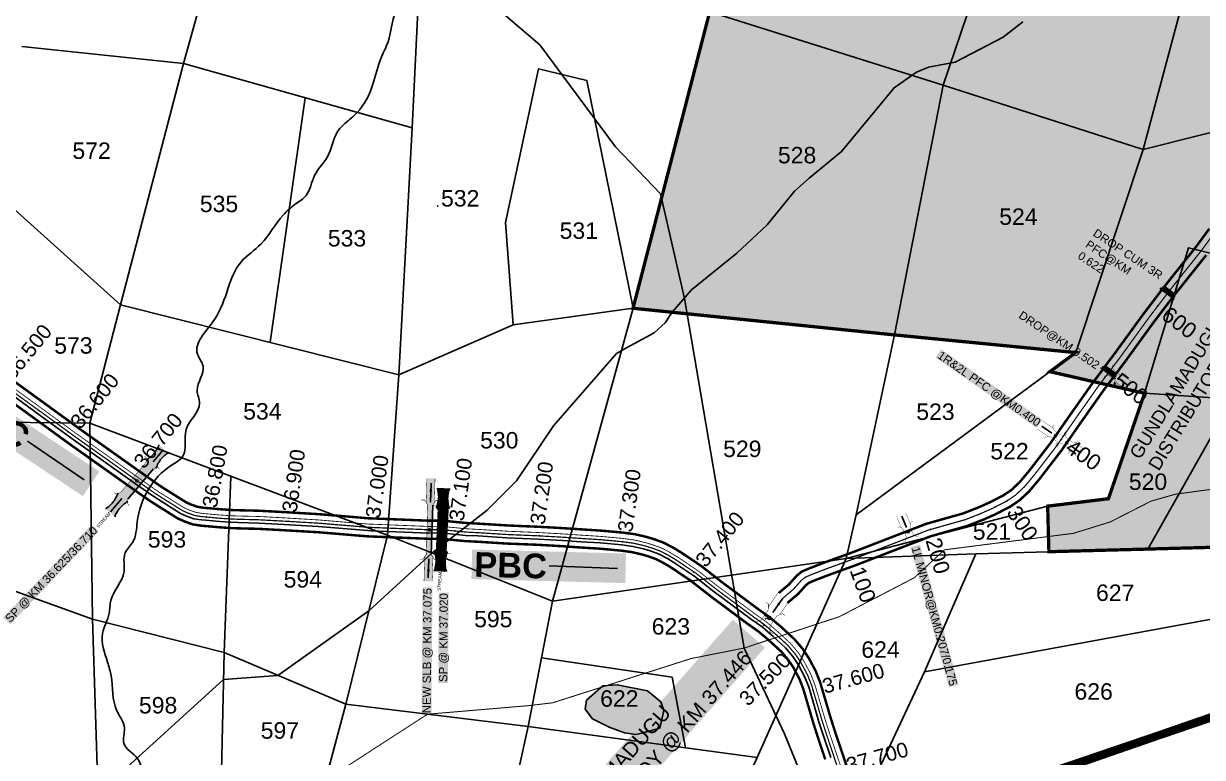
# Model space of a CAD drawing. Header units: inches. Extents: x 200003 to 248779, y 1594258 to 1607376.
# Drawn here: x 203288 to 204721, y 1600167 to 1601060 of the extents above; entities that cross this region are included whole.
import ezdxf
from ezdxf.enums import TextEntityAlignment as Align

# ---------------------------------------------------------------- set-up
doc = ezdxf.new("R2010")
doc.units = ezdxf.units.IN
doc.header["$LTSCALE"] = 15
doc.header["$MEASUREMENT"] = 0
for name, pattern in [('ACAD_ISO02W100', [15, 12, -3]), ('DASHED2', [0.375, 0.25, -0.125]), ('HIDDEN2', [0.1875, 0.125, -0.0625])]:
    doc.linetypes.add(name, pattern=pattern)
for name, color, linetype in [('CANAL1', 7, 'Continuous'), ('CSMark', 72, 'Continuous'), ('PAPER SIZE', 5, 'Continuous'), ('PLOTS', 7, 'Continuous'), ('PLOTS NO', 7, 'Continuous'), ('ROADS', 1, 'Continuous'), ('STREAMS', 4, 'Continuous'), ('STRUCTURE', 5, 'Continuous'), ('TANKS', 4, 'Continuous'), ('text2', 7, 'Continuous'), ('VILLAGE BOUNDRY', 5, 'Continuous'), ('WUA-14', 3, 'Continuous')]:
    doc.layers.add(name, color=color, linetype=linetype)
doc.styles.get("Standard").update_dxf_attribs({"font": 'arial.ttf'})
doc.dimstyles.get("Standard").update_dxf_attribs({"dimtxt": 0.18, "dimasz": 0.18, "dimexe": 0.18, "dimexo": 0.0625, "dimgap": 0.09, "dimtad": 0, "dimtih": 1, "dimtoh": 1, "dimdec": 4, "dimzin": 0, "dimdsep": 46, "dimtxsty": 'Standard', "dimcen": 0.09, "dimadec": 0, "dimazin": 0, "dimtfac": 1, "dimtdec": 4, "dimtofl": 0, "dimtmove": 0, "dimatfit": 3, "dimfxl": 1, "dimtolj": 1, "dimtzin": 0, "dimarcsym": 0})

# ---------------------------------------------------------------- blocks, each defined once
blk = doc.blocks.new('DROP')
h = blk.add_hatch()
h.set_pattern_fill('ANSI31', color=1, scale=10, angle=45)
h.set_pattern_definition([(90, (-324.4107, -25.7687), (-1.25, 0), [])])
h.paths.add_polyline_path([(-9.9, -4.3), (-13.8, 4.1), (13.8, 4.1), (10.2, -4.3)])
at = {"layer": 'STRUCTURE', "color": 5, "const_width": 0.49}
blk.add_lwpolyline([(-9.9, -4.3), (-13.8, 4.1), (13.8, 4.1), (10.2, -4.3), (-9.9, -4.3)], dxfattribs=at)
at = {"layer": 'STRUCTURE', "color": 5}
blk.add_circle((0, 0), 1.33, dxfattribs=at)
blk = doc.blocks.new('SP')
at = {"layer": 'STRUCTURE'}
h = blk.add_hatch(dxfattribs=at)
h.set_pattern_fill('DASH', color=256, scale=8, style=0)
edge = h.paths.add_edge_path()
edge.add_spline(control_points=[(769825.7, 1706742.1), (769825.3, 1706741.8), (769823.8, 1706740.8), (769820.9, 1706740.3), (769817, 1706739.7), (769811.4, 1706738.9), (769804, 1706739.7), (769798.4, 1706741), (769795.6, 1706741.6)], knot_values=[0, 0, 0, 0, 1.613557, 5.24513, 8.624976, 13.470124, 22.190216, 30.746377, 30.746377, 30.746377, 30.746377], degree=3, periodic=0)
edge.add_line((769795.6, 1706741.6), (769792.6, 1706739.6))
edge.add_line((769792.6, 1706739.6), (769732.6, 1706739.6))
edge.add_line((769732.6, 1706739.6), (769729.6, 1706741.6))
edge.add_spline(control_points=[(769729.6, 1706741.6), (769726.9, 1706740.9), (769721.3, 1706739.5), (769713.9, 1706738.5), (769708.3, 1706739.1), (769704.4, 1706739.6), (769701.5, 1706740), (769700, 1706741), (769699.5, 1706741.3)], knot_values=[0, 0, 0, 0, 8.556161, 17.276253, 22.121402, 25.501247, 29.13282, 30.746377, 30.746377, 30.746377, 30.746377], degree=3, periodic=0)
edge.add_line((769699.5, 1706741.3), (769699.5, 1706722.1))
edge.add_spline(control_points=[(769699.5, 1706722.1), (769700, 1706722.4), (769701.4, 1706723.4), (769704.3, 1706724), (769708.2, 1706724.5), (769713.8, 1706725.3), (769721.2, 1706724.5), (769726.8, 1706723.3), (769729.6, 1706722.6)], knot_values=[0, 0, 0, 0, 1.613557, 5.24513, 8.624976, 13.470124, 22.190216, 30.746377, 30.746377, 30.746377, 30.746377], degree=3, periodic=0)
edge.add_line((769729.6, 1706722.6), (769732.6, 1706724.6))
edge.add_line((769732.6, 1706724.6), (769792.6, 1706724.6))
edge.add_line((769792.6, 1706724.6), (769795.6, 1706722.6))
edge.add_spline(control_points=[(769795.6, 1706722.6), (769798.4, 1706723.3), (769803.9, 1706724.8), (769811.3, 1706725.8), (769817, 1706725.1), (769820.9, 1706724.7), (769823.8, 1706724.2), (769825.2, 1706723.3), (769825.7, 1706723)], knot_values=[0, 0, 0, 0, 8.556161, 17.276253, 22.121402, 25.501247, 29.13282, 30.746377, 30.746377, 30.746377, 30.746377], degree=3, periodic=0)
edge.add_line((769825.7, 1706723), (769825.7, 1706742.1))
h.paths.add_polyline_path([(769764.2, 1706732.1, -1), (769761.1, 1706732.1, -1)], flags=0)
h.paths.add_polyline_path([(769761.1, 1706732.1, 1), (769764.2, 1706732.1, 1)], flags=16)
at = {"layer": 'STRUCTURE', "const_width": 0.628}
for points in [[(769726.6, 1706747.6), (769726.6, 1706743.6), (769732.6, 1706739.6), (769792.6, 1706739.6), (769798.6, 1706743.6), (769798.6, 1706747.6)], [(769726.6, 1706716.6), (769726.6, 1706720.6), (769732.6, 1706724.6), (769792.6, 1706724.6), (769798.6, 1706720.6), (769798.6, 1706716.6)]]:
    blk.add_lwpolyline(points, dxfattribs=at)
at = {"layer": 'STRUCTURE', "color": 3}
blk.add_lwpolyline([(769732.6, 1706724.6), (769792.6, 1706724.6)], dxfattribs=at)
blk.add_lwpolyline([(769732.6, 1706724.6), (769792.6, 1706724.6)], dxfattribs=at)
at = {"layer": 'STRUCTURE', "color": 0}
blk.add_circle((769762.6, 1706732.1), 1.55, dxfattribs=at)
at = {"layer": 'STRUCTURE'}
for points in [[(769699.5, 1706741.3), (769700.9, 1706740.5), (769704.4, 1706739.6), (769707.8, 1706739.2), (769712.6, 1706738.8), (769721.3, 1706739.7), (769729.6, 1706741.6)], [(769825.7, 1706742.1), (769824.3, 1706741.3), (769820.8, 1706740.3), (769817.5, 1706739.8), (769812.7, 1706739.2), (769804, 1706739.9), (769795.6, 1706741.6)], [(769699.5, 1706722.1), (769700.9, 1706723), (769704.4, 1706724), (769707.7, 1706724.5), (769712.5, 1706725), (769721.2, 1706724.4), (769729.6, 1706722.6)], [(769825.7, 1706723), (769824.3, 1706723.8), (769820.8, 1706724.7), (769817.4, 1706725.1), (769812.6, 1706725.5), (769803.9, 1706724.6), (769795.6, 1706722.6)]]:
    blk.add_spline(points, degree=3, dxfattribs=at)
at = {"layer": 'STRUCTURE', "color": 0}
blk.add_text('STREAM', height=5, dxfattribs=at).set_placement((769684.3, 1706732.1), align=Align.MIDDLE_CENTER)
for points in [[(769727.4, 1706732.1), (769700.8, 1706732.1)], [(769824.4, 1706732.1), (769800.5, 1706732.1)]]:
    blk.add_leader(points, dimstyle='Standard', override={"dimasz": 10, "dimgap": 0.09, "dimtad": 0}, dxfattribs=at)
blk = doc.blocks.new('OT')
at = {"layer": 'STRUCTURE', "color": 190}
for points, const_width in [([(769775.2, 1706601.8), (769775.2, 1706597.8), (769769.2, 1706593.8), (769761.8, 1706593.8), (769754.4, 1706593.8), (769748.4, 1706597.8), (769748.4, 1706601.8)], 0.5), ([(769751.4, 1706595.8), (769729.4, 1706595.8)], 0.5), ([(769761.8, 1706593.8), (769761.8, 1706581)], 2.5), ([(769751.4, 1706579), (769729.4, 1706579)], 0.5), ([(769748.4, 1706573), (769748.4, 1706577), (769754.4, 1706581), (769761.8, 1706581), (769761.8, 1706581), (769761.8, 1706581), (769769.2, 1706581), (769775.2, 1706577), (769775.2, 1706573)], 0.5)]:
    blk.add_lwpolyline(points, dxfattribs=dict(at, const_width=const_width))
at = {"layer": 'STRUCTURE', "color": 0}
blk.add_circle((769761.8, 1706587.4), 1.87, dxfattribs=at)
blk.add_leader([(769732.6, 1706587.4), (769753.8, 1706587.4)], dimstyle='Standard', override={"dimasz": 10, "dimgap": 0.09, "dimtad": 0}, dxfattribs=at)
blk = doc.blocks.new('SLB')
at = {"layer": 'STRUCTURE'}
h = blk.add_hatch(dxfattribs=at)
h.set_pattern_fill('DOTS', color=6, scale=20, angle=320.3722, style=0)
h.set_pattern_definition([(320.372247934, (-159.4327, -72.9564), (1.2786241598, 0.5641323054), [0, -1.25])])
h.paths.add_polyline_path([(769699.5, 1706871.1), (769699.5, 1706861.1), (769729.1, 1706861.1), (769732.1, 1706863.1), (769792.1, 1706863.1), (769795.1, 1706861.1), (769824.7, 1706861.1), (769824.7, 1706871.1), (769795.1, 1706871.1), (769792.1, 1706869.1), (769732.1, 1706869.1), (769729.1, 1706871.1)])
at = {"layer": 'STRUCTURE', "color": 6, "linetype": 'ACAD_ISO02W100', "ltscale": 0.5, "const_width": 0.5}
for points in [[(769699.5, 1706871.1), (769729.1, 1706871.1)], [(769795.1, 1706871.1), (769824.7, 1706871.1)], [(769699.5, 1706861.1), (769729.1, 1706861.1)], [(769795.1, 1706861.1), (769824.7, 1706861.1)]]:
    blk.add_lwpolyline(points, dxfattribs=at)
at = {"layer": 'STRUCTURE', "color": 6, "const_width": 0.628}
for points in [[(769726.1, 1706877.1), (769726.1, 1706873.1), (769732.1, 1706869.1), (769792.1, 1706869.1), (769798.1, 1706873.1), (769798.1, 1706877.1)], [(769726.1, 1706855.1), (769726.1, 1706859.1), (769732.1, 1706863.1), (769792.1, 1706863.1), (769798.1, 1706859.1), (769798.1, 1706855.1)]]:
    blk.add_lwpolyline(points, dxfattribs=at)
at = {"layer": 'STRUCTURE', "color": 6}
blk.add_lwpolyline([(769732.1, 1706863.1), (769792.1, 1706863.1)], dxfattribs=at)
blk.add_lwpolyline([(769732.1, 1706863.1), (769792.1, 1706863.1)], dxfattribs=at)
at = {"layer": 'STRUCTURE', "color": 0}
blk.add_circle((769762.1, 1706866.1), 1.24, dxfattribs=at)
for points in [[(769703.8, 1706866), (769726.7, 1706866)], [(769818.6, 1706865.8), (769795.7, 1706865.8)]]:
    blk.add_leader(points, dimstyle='Standard', override={"dimasz": 10, "dimgap": 0.09, "dimtad": 0}, dxfattribs=at)
blk = doc.blocks.new('PBC')
at = {"layer": 'STRUCTURE', "color": 5, "insert": (13.6, 8.7), "char_height": 30, "width": 181.057, "attachment_point": 1, "rotation": 325.6347, "bg_fill": 1, "box_fill_scale": 1.1, "bg_fill_color": 7, "bg_fill_true_color": 16777215, "bg_fill_transparency": 0}
blk.add_mtext('{\\fArial|b1|i0|c0|p34;\\C256;PBC}', dxfattribs=at)
at = {"layer": 'PAPER SIZE'}
blk.add_leader([(148.6, -102.5), (80.6, -54.7)], dimstyle='Standard', override={"dimasz": 40, "dimgap": 0.09, "dimtad": 0, "dimtfill": 2, "dimtfillclr": 5}, dxfattribs=at)

msp = doc.modelspace()

# ---------------------------------------------------------------- hatches: boundary and pattern name
at = {"layer": 'PLOTS NO', "true_color": 0x58ba48}
h = msp.add_hatch(dxfattribs=at)
h.set_pattern_fill('ANSI31', color=85)
h.set_pattern_definition([(45, (0, 0), (-0.088388347648, 0.088388347648), [])])
h.paths.add_polyline_path([(205100.3, 1600433.1), (204948.4, 1600433.3), (204782.5, 1600424.3), (204654.4, 1600420.8), (204534.1, 1600417.6), (204532.6, 1600473), (204606.5, 1600482), (204650.4, 1600610.2), (204535.4, 1600636.5), (204566.7, 1600659.7), (204346.3, 1600681.2), (204028.6, 1600713.6), (204121.8, 1601074.1), (203790.8, 1601130.3), (203795.7, 1601147.6), (203799.4, 1601158.4), (203802.4, 1601164.2), (203808.5, 1601174), (203813, 1601183.7), (203819.1, 1601187.2), (203824.5, 1601193.3), (203829.3, 1601196.8), (203832.4, 1601201.3), (203834.5, 1601204.7), (203840.4, 1601219.2), (203842.7, 1601229.3), (203844.3, 1601236.3), (203846.1, 1601243.6), (203847.7, 1601246.6), (203851, 1601249.6), (203853.1, 1601253.4), (203896, 1601284.4), (203908.2, 1601291.2), (203951.5, 1601334.5), (203949.3, 1601467.2), (203971, 1601574.3), (203975.3, 1601668.5), (204103.3, 1601632.2), (204160.9, 1601720.9), (204131.3, 1601728.1), (204141.2, 1601734.1), (204151.6, 1601740.8), (204160.3, 1601745.3), (204172.6, 1601752.7), (204180, 1601759.4), (204185.6, 1601765.2), (204190.6, 1601773.7), (204191.2, 1601781.5), (204192.7, 1601785.7), (204195.1, 1601788.9), (204198, 1601789.2), (204201.9, 1601789.2), (204205.8, 1601789.2), (204210.9, 1601788.9), (204216.3, 1601788.3), (204222.7, 1601789.1), (204226.6, 1601791.5), (204229.5, 1601793.2), (204231.8, 1601794.4), (204238.2, 1601796.3), (204240.5, 1601797.7), (204242.9, 1601798.8), (204244.8, 1601799.7), (204246.6, 1601800.6), (204260.9, 1601803.3), (204269.8, 1601811.9), (204278.6, 1601819.9), (204288.7, 1601829.6), (204292.1, 1601835.9), (204301.6, 1601844.9), (204304.7, 1601848.5), (204313.2, 1601854.9), (204317.4, 1601860.8), (204320, 1601865.5), (204328.3, 1601881), (204334, 1601886.7), (204341.5, 1601887.7), (204348.6, 1601888.3), (204358.1, 1601887.5), (204365, 1601887.6), (204370.3, 1601887.2), (204378.1, 1601886.8), (204385.1, 1601886.6), (204390.6, 1601886.4), (204404.4, 1601886.4), (204413.6, 1601886.5), (204423.9, 1601887.2), (204475.1, 1601889.5), (204496.8, 1601898.9), (204505.8, 1601906.3), (204519.4, 1601915.9), (204534.2, 1601915.9), (204547.8, 1601908.9), (204559.6, 1601905.3), (204571, 1601898.5), (204583, 1601889.8), (204587.2, 1601902.7), (204592.1, 1601918), (204602.4, 1601949.8), (204605.6, 1601959.6), (204610.6, 1601975.2), (204642.4, 1602073.5), (204682, 1602196.2), (204702.2, 1602258.3), (204707.3, 1602284.2), (204840.9, 1602245.5), (204907.7, 1602226.8), (204925.2, 1602104.4), (205101.7, 1602032.3), (205081.8, 1602000.8), (205158.8, 1601940.1), (205164.7, 1601877.4), (205178.9, 1601836.5), (205168.2, 1601806.6), (205147.7, 1601749.6), (205130.9, 1601725), (205139.6, 1601687.1), (205165.6, 1601661.5), (205200.7, 1601626.9), (205180.5, 1601515.3), (205270.1, 1601469.7), (205260.1, 1601413.3), (205250.7, 1601351.5), (205238.1, 1601328.4), (205229.2, 1601295.8), (205221.8, 1601261.7), (205215, 1601219.1), (205208.7, 1601169.2), (205203.4, 1601137.2), (205196, 1601106.2), (205192.3, 1601033.8), (205177.6, 1600929.6), (205151.7, 1600722.5)])
at = {"layer": 'TANKS'}
h = msp.add_hatch(dxfattribs=at)
h.set_pattern_fill('DASH', color=256, scale=1.9816, angle=-3.6104)
h.set_pattern_definition([(356.38964, (193844.571, 1595630.348), (6.67528, 5.8829062), [6.2915795, -6.2915795])])
h.paths.add_polyline_path([(203145.9, 1600044.9), (203158.2, 1600089.9), (203153.6, 1600122.3), (203158.3, 1600143.1), (203173.5, 1600149.1), (203181, 1600156.9), (203173.6, 1600180.6), (203146.9, 1600203.7), (203114, 1600220.8), (203095.4, 1600222.8), (203058.9, 1600218.6), (203029.4, 1600204.9), (203013.9, 1600173.8), (203017.7, 1600148.8), (203025.3, 1600127.6), (203029.9, 1600114.8), (203050.2, 1600105.5), (203067.1, 1600095.2), (203080.3, 1600087.1), (203104.5, 1600060), (203112, 1600051.6), (203119.9, 1600048.8), (203125.2, 1600046.7)])
h.paths.add_polyline_path([(203999.5, 1600204.3), (204018.2, 1600197.3), (204032.1, 1600195.4), (204039.2, 1600196.8), (204061.2, 1600203.1), (204066, 1600224.7), (204062.2, 1600234.9), (204046.2, 1600248.3), (204009.5, 1600255.9), (203992, 1600254.4), (203972.2, 1600236.9), (203970.5, 1600226.2), (203979.5, 1600214.4)])

# ---------------------------------------------------------------- linework, layer by layer
at = {"color": 3}
for p in [(203791, 1600838, 23), (203425.6, 1600503.9), (203710.4, 1600447.1), (203781.3, 1600444.2), (203796.3, 1600444.2), (204185.8, 1600330.7), (204188, 1600328, 19)]:
    msp.add_point(p, dxfattribs=at)
at = {"layer": 'CANAL1', "color": 200, "const_width": 3}
for points in [[(204205.8, 1600367.4), (204218.2, 1600377.9), (204227.6, 1600388.4), (204233.6, 1600393.4), (204242.3, 1600397.1), (204260.6, 1600404.2), (204294.3, 1600416.4), (204353.9, 1600439.5), (204384.8, 1600451.4), (204410.2, 1600458.6), (204429.5, 1600464), (204448.8, 1600471.6), (204462.3, 1600477.6), (204478.6, 1600486), (204488.6, 1600492.7), (204498.7, 1600502.3), (204510.5, 1600516.4), (204536.3, 1600550), (204559, 1600582.6), (204587.9, 1600623.6), (204614.4, 1600659), (204647.8, 1600705), (204673, 1600738.1), (204712.7, 1600788), (204729.2, 1600810.4)], [(204216.2, 1600355.2), (204229.4, 1600366.4), (204238.7, 1600376.8), (204242.1, 1600379.6), (204248.3, 1600382.3), (204266.2, 1600389.2), (204299.9, 1600401.4), (204359.7, 1600424.5), (204389.9, 1600436.2), (204414.5, 1600443.2), (204434.6, 1600448.8), (204455, 1600456.8), (204469.3, 1600463.2), (204486.7, 1600472.2), (204498.6, 1600480.2), (204510.4, 1600491.3), (204523, 1600506.4), (204549.3, 1600540.6), (204572.1, 1600573.5), (204600.8, 1600614.2), (204627.3, 1600649.5), (204660.6, 1600695.4), (204685.6, 1600728.3), (204725.4, 1600778.3)], [(203267.1, 1600631.4), (203316.8, 1600595.4), (203356.9, 1600566.2), (203435.5, 1600510.4), (203454.4, 1600497.1), (203485.6, 1600477.5), (203491.4, 1600474.9), (203498.7, 1600472.3), (203505.7, 1600471.1), (203510.7, 1600470.7), (203527.4, 1600469.2), (203539.9, 1600468.3), (203549.5, 1600468), (203574.2, 1600467.4), (203605.5, 1600465.7), (203647, 1600463.2), (203707, 1600458.2), (203710.8, 1600458.1), (203780.5, 1600455.3), (203796.1, 1600455.4), (203825.9, 1600452.5), (203841, 1600451.7), (203876.1, 1600449.5), (203913.9, 1600447.9), (203944.1, 1600446.2), (203966.6, 1600444.7), (203989.9, 1600443.2), (204016.5, 1600440.8), (204031.2, 1600438.8), (204045.2, 1600435.5), (204054.3, 1600432.8), (204065.5, 1600428.7), (204077.8, 1600422.3), (204087.6, 1600416.3), (204111.3, 1600400.4), (204113.3, 1600398.8), (204136.5, 1600380.7), (204181.5, 1600347.2), (204194.7, 1600337.9), (204208.9, 1600325.9), (204224.8, 1600311.2), (204234.9, 1600299.3), (204242.2, 1600288.3), (204250.8, 1600272.2), (204256.3, 1600258), (204268.9, 1600215.3), (204274.7, 1600197.1), (204283.2, 1600172), (204288, 1600157.7)], [(203254.3, 1600613.5), (203303.8, 1600577.6), (203344, 1600548.3), (203422.8, 1600492.4), (203442.2, 1600478.8), (203475.2, 1600458), (203483.2, 1600454.5), (203493.1, 1600450.9), (203503, 1600449.3), (203508.8, 1600448.8), (203525.7, 1600447.3), (203538.8, 1600446.4), (203548.8, 1600446), (203573.3, 1600445.4), (203604.2, 1600443.7), (203645.5, 1600441.3), (203705.7, 1600436.3), (203710, 1600436.1), (203780.1, 1600433.3), (203795.1, 1600433.4), (203824.3, 1600430.5), (203839.7, 1600429.7), (203874.9, 1600427.5), (203912.8, 1600426), (203942.7, 1600424.3), (203965.1, 1600422.7), (203988.2, 1600421.3), (204014, 1600418.9), (204027.2, 1600417.1), (204039.6, 1600414.2), (204047.4, 1600411.9), (204056.7, 1600408.5), (204067, 1600403.2), (204075.8, 1600397.8), (204098.4, 1600382.6), (204099.8, 1600381.5), (204123.2, 1600363.2), (204168.6, 1600329.4), (204181.2, 1600320.5), (204194.3, 1600309.4), (204208.9, 1600296), (204217.3, 1600286), (204223.4, 1600277), (204230.8, 1600263), (204235.5, 1600250.9), (204247.9, 1600208.8), (204253.8, 1600190.3), (204262.3, 1600165)]]:
    msp.add_lwpolyline(points, dxfattribs=at)
at = {"layer": 'CANAL1', "color": 1, "linetype": 'HIDDEN2', "ltscale": 4, "const_width": 1.5}
msp.add_lwpolyline([(204211, 1600361.3), (204223.8, 1600372.2), (204233.1, 1600382.6), (204237.9, 1600386.5), (204245.3, 1600389.7), (204263.4, 1600396.7), (204297.1, 1600408.9), (204356.8, 1600432), (204387.4, 1600443.8), (204412.3, 1600450.9), (204432, 1600456.4), (204451.9, 1600464.2), (204465.8, 1600470.4), (204482.7, 1600479.1), (204493.6, 1600486.4), (204504.6, 1600496.8), (204516.7, 1600511.4), (204542.8, 1600545.3), (204565.6, 1600578.1), (204594.3, 1600618.9), (204620.9, 1600654.2), (204654.2, 1600700.2), (204679.3, 1600733.2), (204719.1, 1600783.2), (204735.5, 1600805.5)], dxfattribs=at)
at = {"layer": 'CANAL1', "color": 5, "ltscale": 4}
msp.add_lwpolyline([(203258.4, 1600619.2), (203307.9, 1600583.3), (203348.1, 1600554), (203426.8, 1600498.1), (203446.1, 1600484.6), (203478.5, 1600464.2), (203485.8, 1600461), (203494.9, 1600457.7), (203503.9, 1600456.2), (203509.4, 1600455.8), (203526.2, 1600454.3), (203539.1, 1600453.4), (203549, 1600453), (203573.6, 1600452.4), (203604.6, 1600450.7), (203646, 1600448.3), (203706.1, 1600443.3), (203710.2, 1600443.1), (203780.2, 1600440.3), (203795.4, 1600440.4), (203824.8, 1600437.5), (203840.1, 1600436.7), (203875.3, 1600434.5), (203913.1, 1600432.9), (203943.1, 1600431.2), (203965.6, 1600429.7), (203988.7, 1600428.3), (204014.8, 1600425.9), (204028.5, 1600424), (204041.4, 1600421), (204049.6, 1600418.5), (204059.5, 1600415), (204070.4, 1600409.3), (204079.5, 1600403.7), (204102.5, 1600388.2), (204104.1, 1600387), (204127.4, 1600368.7), (204172.7, 1600335.1), (204185.5, 1600326.1), (204199, 1600314.6), (204214, 1600300.8), (204222.9, 1600290.3), (204229.4, 1600280.6), (204237.1, 1600265.9), (204242.1, 1600253.2), (204254.6, 1600210.9), (204260.5, 1600192.4), (204269, 1600167.2)], dxfattribs=at)
at = {"layer": 'CANAL1', "color": 1, "linetype": 'HIDDEN2', "ltscale": 4}
msp.add_lwpolyline([(203260.7, 1600622.4, 1.5, 1.5, 0), (203310.3, 1600586.5, 1.5, 1.5, 0), (203350.5, 1600557.3, 1.5, 1.5, 0), (203429.1, 1600501.4, 1.5, 1.5, 0), (203448.3, 1600488, 1.5, 1.5, 0), (203480.4, 1600467.8, 1.5, 1.5, 0), (203487.3, 1600464.7, 1.5, 1.5, 0), (203495.9, 1600461.6, 1.5, 1.5, 0), (203504.4, 1600460.2, 1.5, 1.5, 0), (203509.7, 1600459.8, 1.5, 1.5, 0), (203526.5, 1600458.2, 1.5, 1.5, 0), (203539.3, 1600457.4, 1.5, 1.5, 0), (203549.2, 1600457, 1.5, 1.5, 0), (203573.8, 1600456.4, 1.5, 1.5, 0), (203604.8, 1600454.7, 1.5, 1.5, 0), (203646.2, 1600452.3, 1.5, 1.5, 0), (203706.3, 1600447.3, 1.5, 1.5, 0), (203710.4, 1600447.1, 1.5, 1.5, 0), (203780.3, 1600444.3, 1.5, 1.5, 0), (203795.6, 1600444.4, 1.5, 1.5, 0), (203825.1, 1600441.5, 1.5, 1.5, 0), (203840.4, 1600440.7, 1.5, 1.5, 0), (203875.5, 1600438.5, 1.5, 1.5, 0), (203913.3, 1600436.9, 1.5, 1.5, 0), (203943.4, 1600435.2, 1.5, 1.5, 0), (203965.9, 1600433.7, 1.5, 1.5, 0), (203989.1, 1600432.2, 1.5, 1.5, 0), (204015.3, 1600429.8, 1.5, 1.5, 0), (204029.2, 1600427.9, 1.5, 1.5, 0), (204042.4, 1600424.9, 1.5, 1.5, 0), (204050.8, 1600422.3, 1.5, 1.5, 0), (204061.1, 1600418.6, 1.5, 1.5, 0), (204072.4, 1600412.8, 1.5, 1.5, 0), (204081.7, 1600407.1, 1.5, 1.5, 0), (204104.9, 1600391.5, 1.5, 1.5, 0), (204106.6, 1600390.2, 1.5, 1.5, 0), (204129.9, 1600371.9, 1.5, 1.5, 0), (204175.1, 1600338.3, 1.5, 1.5, 0), (204187.9, 1600329.2, 1.5, 1.5, 0), (204201.6, 1600317.6, 1.5, 1.5, 0), (204216.9, 1600303.6, 1.5, 1.5, 0), (204226.1, 1600292.7, 1.5, 1.5, 0), (204232.8, 1600282.6, 1.5, 1.5, 0), (204240.8, 1600267.6, 1.5, 1.5, 0), (204245.9, 1600254.5, 1.5, 1.5, 0), (204258.4, 1600212.1, 1.5, 1.5, 0), (204264.3, 1600193.7, 1.5, 1.5, 0), (204272.8, 1600168.5, 1.5, 1.5, 0), (204277.6, 1600154.2, 1.5, 1.5, 0)], format="xyseb", dxfattribs=at)
at = {"layer": 'CANAL1', "color": 5, "const_width": 1}
msp.add_lwpolyline([(203263, 1600625.7), (203312.6, 1600589.8), (203352.8, 1600560.5), (203431.4, 1600504.6), (203450.5, 1600491.3), (203482.3, 1600471.3), (203488.8, 1600468.4), (203496.9, 1600465.5), (203504.9, 1600464.2), (203510.1, 1600463.7), (203526.9, 1600462.2), (203539.5, 1600461.3), (203549.3, 1600461), (203574, 1600460.4), (203605.1, 1600458.7), (203646.5, 1600456.2), (203706.6, 1600451.2), (203710.6, 1600451.1), (203780.4, 1600448.3), (203795.8, 1600448.4), (203825.4, 1600445.5), (203840.6, 1600444.7), (203875.7, 1600442.5), (203913.5, 1600440.9), (203943.6, 1600439.2), (203966.1, 1600437.7), (203989.4, 1600436.2), (204015.7, 1600433.8), (204029.9, 1600431.9), (204043.4, 1600428.7), (204052.1, 1600426.1), (204062.7, 1600422.3), (204074.4, 1600416.2), (204083.9, 1600410.4), (204107.2, 1600394.7), (204109, 1600393.3), (204132.3, 1600375.1), (204177.4, 1600341.6), (204190.4, 1600332.4), (204204.3, 1600320.6), (204219.8, 1600306.4), (204229.3, 1600295.1), (204236.2, 1600284.7), (204244.4, 1600269.3), (204249.7, 1600255.8), (204262.2, 1600213.2), (204268.1, 1600194.9), (204276.6, 1600169.7), (204281.4, 1600155.5)], dxfattribs=at)
at = {"layer": 'PLOTS'}
for points in [[(203778.9, 1601318.3), (203760.1, 1600932.8)], [(203562.1, 1601298.1), (203482.1, 1601011.1)], [(204161.2, 1601256.8), (204121.8, 1601074.1), (204405.6, 1600984.9), (204434.6, 1601070.9), (204440.5, 1601072.4), (204463.5, 1601146.4)], [(204405.6, 1600984.9), (204648.8, 1600906.7), (204722.5, 1601183.1)], [(204028.6, 1600713.6), (204121.8, 1601074.1)], [(203285.5, 1601031.7), (203482.1, 1601011.1), (203405.5, 1600717.8), (203256.1, 1600851.8)], [(205018.2, 1601013.7), (204941.7, 1601023.2), (204790.4, 1600942.2), (204648.8, 1600906.7)], [(203482.1, 1601011.1), (203760.1, 1600932.8), (203744, 1600632.8)], [(203883, 1600693.4), (203873.4, 1600818), (203913.7, 1601004.9), (203972.5, 1600990.4), (204028.6, 1600713.6)], [(204405.6, 1600984.9), (204346.3, 1600681.2)], [(203587.3, 1600672.2), (203630, 1600969.4)], [(204648.8, 1600906.7), (204566.7, 1600659.7)], [(204650.4, 1600610.2), (204703.9, 1600787.1), (204823.4, 1600758), (204826.1, 1600739.9), (204943.6, 1600733), (205151.6, 1600722.5)], [(203223.3, 1600575.5), (203368.3, 1600573.7), (203405.5, 1600717.8)], [(203405.5, 1600717.8), (203744, 1600632.8), (203730.1, 1600437.6)], [(203744, 1600632.8), (203883, 1600693.4), (204028.6, 1600713.6), (204346.3, 1600681.2), (204566.7, 1600659.7), (204299.9, 1600462.3), (204287.6, 1600409.3)], [(204028.6, 1600713.6), (203930.8, 1600357.5)], [(204299.9, 1600462.3), (204346.3, 1600681.2)], [(204287.6, 1600409.3), (204532.6, 1600473), (204606.5, 1600482), (204650.4, 1600610.2), (204535.4, 1600636.5)], [(204650.4, 1600610.2), (204757.1, 1600603), (204654.4, 1600420.8)], [(203368.3, 1600573.7), (203730.1, 1600437.6), (203679.4, 1600232.1)], [(203368.3, 1600573.7), (203371.6, 1600335.4)], [(203531.5, 1600295), (203539.8, 1600509.2)], [(204532.6, 1600473), (204534.1, 1600417.6)], [(203730.1, 1600437.6), (203930.8, 1600357.5), (203901, 1600205.2), (203679.4, 1600232.1)], [(204287.6, 1600409.3), (204445.5, 1600415.2), (204782.5, 1600424.3), (204948.4, 1600433.3), (205100.3, 1600433.1)], [(203133.2, 1600421.6), (203371.6, 1600335.4), (203378.8, 1600104.4)], [(204445.5, 1600415.2), (204382.9, 1600271.7), (204286.1, 1600064.3)], [(204179.5, 1600167.5), (204287.6, 1600409.3), (203930.8, 1600357.5)], [(204382.9, 1600271.7), (204775.9, 1600343.8)], [(203378.8, 1600104.4), (203526.8, 1600078.8), (203633.6, 1600060.4), (203679.4, 1600232.1), (203531.5, 1600295), (203371.6, 1600335.4)], [(203531.5, 1600295), (203526.8, 1600078.8)], [(203917.3, 1600288.6), (204076.1, 1600265.1), (204092.2, 1600179.3)], [(203901, 1600205.2), (203868.5, 1600056.7), (203633.6, 1600060.4)], [(203837.8, 1599915.1), (204064.9, 1599916), (204179.5, 1600167.5), (203901, 1600205.2)]]:
    msp.add_lwpolyline(points, dxfattribs=at)
at = {"layer": 'ROADS'}
for points in [[(203802.1, 1601130.7), (203915.4, 1601033.8), (204007.1, 1600909.9), (204061.8, 1600852.7), (204091, 1600725.6), (204163.5, 1600300.4), (204212.6, 1600196.1), (204256.1, 1600089.4)], [(203369.1, 1600115.2), (203530.8, 1600262.3), (203596.8, 1600267.2), (203707.3, 1600345.5), (203784.1, 1600416), (203851.1, 1600468.2), (203886.8, 1600503.9), (203931.8, 1600570.5), (204008.6, 1600658.6), (204020.8, 1600665.3), (204054.3, 1600683.8), (204067.8, 1600695.9), (204076.1, 1600708.8), (204099.7, 1600736), (204154.6, 1600780.4), (204191.8, 1600815.1), (204225, 1600855.9), (204242.9, 1600871.6), (204282.2, 1600904.1), (204315.2, 1600944.3), (204345.9, 1600981.7), (204373.1, 1601000.8), (204387.9, 1601006.7), (204420, 1601012.7), (204478.7, 1601043.4), (204502.3, 1601061.9)]]:
    msp.add_lwpolyline(points, dxfattribs=at)
at = {"layer": 'ROADS', "const_width": 1.19}
for points in [[(204163.5, 1600300.4), (204279.6, 1600338.7), (204370.6, 1600386), (204407.1, 1600419.9), (204516.7, 1600433.9), (204563.8, 1600439.9), (204608.7, 1600453.8), (204658.1, 1600479), (204688.3, 1600487.6), (204774.7, 1600499.2), (204830.2, 1600513.2), (204915.6, 1600559.6), (204941.5, 1600577.6), (205002.8, 1600670.7), (205031.3, 1600686), (205104.5, 1600705.9), (205152.1, 1600724.8)], [(204163.5, 1600300.4), (204099.2, 1600287.7), (203931, 1600233.9), (203901.4, 1600230.4), (203778.7, 1600220), (203661.4, 1600144.1), (203527.9, 1600126.1), (203419.4, 1600105.4), (203357.1, 1600070.3), (203347.9, 1600065.1), (203282.6, 1599963.6), (203255.7, 1599905.4), (203240.3, 1599835.6), (203187.7, 1599686.6), (203160.9, 1599604.6), (203140.6, 1599584.1), (203105.2, 1599501.7), (203046.4, 1599374.4)]]:
    msp.add_lwpolyline(points, dxfattribs=at)
at = {"layer": 'STREAMS'}
for points in [[(204185.7, 1601780), (204197.4, 1601761.5), (204203.1, 1601740.3), (204222.6, 1601723.6), (204225.5, 1601700.9), (204211.3, 1601684), (204205.8, 1601665.9), (204193.2, 1601647.5), (204189.7, 1601628.7), (204172.7, 1601610.6), (204163.9, 1601594.7), (204157.8, 1601574.8), (204137.4, 1601546.6), (204125.5, 1601516.5), (204113.1, 1601501.8), (204112.3, 1601475.3), (204092.7, 1601439.8), (204081.5, 1601402.5), (204071.4, 1601377.6), (204067.2, 1601365.6), (204077.4, 1601333), (204078.4, 1601315.6), (204075.2, 1601269.7), (204067.4, 1601265.4), (204050.3, 1601270.2), (204027.7, 1601285.3), (204012.6, 1601299.2), (203993.4, 1601298), (203972.7, 1601299.3), (203942.8, 1601295.7), (203924.4, 1601296.2), (203904.6, 1601301.6), (203878.1, 1601285.5), (203853.8, 1601263.2), (203841.8, 1601245.9), (203838, 1601229.1), (203822, 1601195.9), (203812.1, 1601188), (203800.1, 1601167.4), (203788.1, 1601146.6), (203780, 1601127.4), (203771.2, 1601112.8), (203742.8, 1601081.3), (203730.4, 1601036.5), (203722.3, 1601018.1), (203712.4, 1600985.9), (203693.2, 1600951.6), (203678.4, 1600938.3), (203670.4, 1600930.1), (203659, 1600901.3), (203641.5, 1600874.9), (203631.1, 1600850.8), (203618, 1600840), (203603.1, 1600826.8), (203576.4, 1600791.8), (203552.6, 1600770.4), (203519.9, 1600700), (203499.2, 1600657.8), (203505.9, 1600643.2), (203498.8, 1600613.7), (203501.7, 1600598.2), (203485.4, 1600566.1), (203481.4, 1600533.6), (203467.6, 1600522.8), (203426, 1600454.1), (203420.2, 1600428.7), (203411, 1600415.4), (203409.9, 1600393.5), (203393.8, 1600358.4), (203391.8, 1600342.8), (203383.7, 1600318.3), (203389.8, 1600283.4), (203394.2, 1600266.5), (203400.9, 1600224.8), (203410.3, 1600202.9), (203409.6, 1600184.7), (203426.6, 1600165.5), (203432.1, 1600148.7), (203437.4, 1600131.5), (203452.6, 1600101.5), (203457.1, 1600084.1), (203461.3, 1600077.5)], [(202982.4, 1599800.1), (202999, 1599819.6), (202992.5, 1599860.7), (203002.3, 1599886.7), (203004.2, 1599900.6), (203016.4, 1599920.9), (203017, 1599941.6), (203005.3, 1599962.3), (202994.7, 1599977), (202992.6, 1600000.4), (202988.1, 1600017.1), (202976.9, 1600037.8), (202979.8, 1600055.7), (202977.4, 1600087.8), (202975.2, 1600094.3), (202967.8, 1600120.2), (202942.5, 1600149.2), (202931.4, 1600168.6), (202937.7, 1600182), (202953.5, 1600196.3), (202961.4, 1600206.4), (202976.4, 1600243.7), (202984.6, 1600260.4), (202998.7, 1600290.6), (203034.4, 1600324.3), (203044.9, 1600350.3), (203051.8, 1600376.4), (203060.7, 1600391), (203060.6, 1600417.3), (203063, 1600426.9), (203073.8, 1600433.1), (203085.3, 1600459.4), (203099, 1600474.3), (203117.8, 1600517.8), (203132.3, 1600545.5), (203143.2, 1600588.1), (203155.7, 1600609.8), (203166.9, 1600634.6), (203184.4, 1600656.2), (203192.6, 1600696.8), (203209.9, 1600717.2), (203209.5, 1600737.6), (203211.7, 1600750.9), (203226.3, 1600770.4), (203223.1, 1600802), (203220.5, 1600821.7), (203228, 1600840.8), (203228.2, 1600865.7), (203237.1, 1600914), (203236.7, 1600935.3), (203249.1, 1600958.1), (203250.7, 1600984.4), (203252.2, 1601006.8), (203259.1, 1601035.1), (203265.9, 1601060.5), (203267.5, 1601077.1), (203269, 1601082.2), (203260.5, 1601127.7), (203270.3, 1601158), (203297.6, 1601203.3), (203317, 1601209.6), (203333.8, 1601229.3), (203354.9, 1601234.8), (203369.5, 1601246.6), (203377.1, 1601257.6), (203413.7, 1601280.1), (203420.9, 1601287.2), (203444.9, 1601295.7), (203459.9, 1601307.1), (203471.7, 1601322.4), (203489.5, 1601328.6), (203530.3, 1601376.7), (203540.3, 1601379.3), (203574.7, 1601379.6), (203615, 1601363.5), (203632.4, 1601334.6), (203662.3, 1601316.1), (203673.6, 1601305.2), (203688.4, 1601284.8), (203713.5, 1601268), (203722.7, 1601249.1), (203739.9, 1601236.4), (203753.8, 1601219.4), (203760.2, 1601205.3), (203767.5, 1601193.7), (203776.8, 1601189.7), (203784.9, 1601177.6), (203796.9, 1601161.6), (203795.9, 1601162.2)], [(205116.1, 1600420.1), (205012.4, 1600352.9), (204943, 1600295.7), (204842.5, 1600221.2), (204822.3, 1600168.8), (204801, 1600121.8), (204792.6, 1600078.2), (204789.5, 1600006.4), (204785.8, 1599943.4), (204754.5, 1599914.6), (204739.7, 1599887), (204703.5, 1599833.6), (204663.9, 1599802.5), (204617.9, 1599770.2), (204577.7, 1599706.7), (204563.5, 1599687.3), (204522.8, 1599668.5), (204462.6, 1599646.9), (204379.5, 1599631.2), (204330.9, 1599596.9), (204273, 1599568.8), (204216.4, 1599547.8), (204158.6, 1599510.2), (204118.5, 1599495.6), (204067.8, 1599485.7), (204054.2, 1599471.6)], [(203972.7, 1598365.9), (204022.7, 1598368.2), (204062.4, 1598389.4), (204121, 1598402.1), (204164.3, 1598419), (204245.5, 1598437.7), (204326.7, 1598461.3), (204363.4, 1598511.8), (204433.9, 1598606.4), (204471.9, 1598690.4), (204509.3, 1598773.2), (204534.5, 1598834.9), (204568.8, 1598890.3), (204602.5, 1598931.7), (204669.7, 1598986.4), (204726.7, 1599017), (204798.2, 1599071.7), (204872, 1599095.9), (204955, 1599104.2), (205055.7, 1599115), (205131.3, 1599106.8), (205208, 1599125.2), (205275.8, 1599182.3), (205322.3, 1599207.8), (205358.9, 1599230.3), (205430.9, 1599241.1), (205512.1, 1599259.8), (205603.6, 1599273.5), (205676.2, 1599283.7), (205732.4, 1599301.9), (205836.5, 1599347.5), (205929.8, 1599349.8), (206011.6, 1599373.3), (206122.6, 1599390.7), (206205.7, 1599413.7), (206302.7, 1599431.1), (206366.2, 1599446.8), (206445.9, 1599468.1), (206583.9, 1599511.1), (206662.1, 1599556), (206729.3, 1599596.6), (206876, 1599689.8), (206972.6, 1599769.4), (207014.2, 1599846.1), (207071.3, 1599926.7), (207095.8, 1599952.8), (207151.3, 1599980.7), (207234.4, 1600006.7), (207325.3, 1600018.7), (207399.1, 1600019.1), (207452.8, 1600019.6), (207498.6, 1600045.1), (207624, 1600076.7), (207713.8, 1600120.4), (207782.8, 1600164.1), (207825.6, 1600189), (207911.1, 1600227.2), (207942.2, 1600245.4), (208007, 1600269), (208022.9, 1600283.6)]]:
    msp.add_spline(points, degree=3, dxfattribs=at)
at = {"layer": 'TANKS'}
msp.add_lwpolyline([(203999.5, 1600204.3), (204018.2, 1600197.3), (204032.1, 1600195.4), (204039.2, 1600196.8), (204061.2, 1600203.1), (204066, 1600224.7), (204062.2, 1600234.9), (204046.2, 1600248.3), (204009.5, 1600255.9), (203992, 1600254.4), (203972.2, 1600236.9), (203970.5, 1600226.2), (203979.5, 1600214.4)], close=True, dxfattribs=at)
at = {"layer": 'text2', "color": 3, "linetype": 'Continuous'}
for p in [(204677, 1600736, 13), (204606, 1600638, 12), (204363, 1600442, 11), (204190, 1600336, 10)]:
    msp.add_point(p, dxfattribs=at)
at = {"layer": 'text2', "color": 2, "linetype": 'Continuous'}
for p in [(204666.4, 1600716.2), (204607, 1600635.8), (203341.6, 1600563.7), (204549.1, 1600554.3), (203423.1, 1600505.7), (204483.5, 1600479.6), (203510.3, 1600459.7), (203610.2, 1600454.4), (203812.3, 1600442.8), (204390.2, 1600444.6), (203914.1, 1600436.9), (204015.8, 1600429.8), (204296.8, 1600408.8), (204102.5, 1600393.1), (204247.4, 1600249.5)]:
    msp.add_point(p, dxfattribs=at)
at = {"layer": 'VILLAGE BOUNDRY', "linetype": 'DASHED2', "ltscale": 8}
msp.add_lwpolyline([(203086.2, 1599444.2, 10, 10, 0), (203366.7, 1599523.1, 10, 10, 0), (203571.6, 1599625.3, 10, 10, 0), (203791.1, 1599689.2, 10, 10, 0), (204060.3, 1599886.8, 10, 10, 0), (204282.8, 1600002.6, 10, 10, 0), (204286.1, 1600064.3, 10, 10, 0), (204752.3, 1600223.1, 10, 10, 0), (205100.3, 1600433.1, 10, 10, 0), (205102.8, 1600444.9, 10, 10, 0), (205152.1, 1600724.8, 10, 10, 0), (205177.6, 1600929.6, 10, 10, 0), (205214.8, 1601157.2, 10, 10, 0), (205270.1, 1601469.7, 10, 10, 0), (205315.9, 1601679.7, 10, 10, 0), (205437.5, 1602144.3, 10, 10, 0), (205465.8, 1602265.1, 10, 10, 0), (205501.1, 1602412.9, 10, 10, 0), (205551.2, 1602636.9, 10, 10, 0), (205643, 1602956.8, 10, 10, 0), (205764.4, 1603365.2, 10, 10, 0)], format="xyseb", dxfattribs=at)
at = {"layer": 'VILLAGE BOUNDRY', "linetype": 'DASHED2', "ltscale": 8, "const_width": 10}
msp.add_lwpolyline([(203803.2, 1599695.4), (204077.1, 1599892.6), (204285.2, 1600001.8), (204290.9, 1600063), (204328.7, 1600076.7), (204754.5, 1600224.4), (205089.5, 1600424.6), (205163.2, 1600393.7), (205203.4, 1600379.8), (205291.6, 1600348.8), (205591, 1600350.6), (205921.8, 1600306.9)], dxfattribs=at)
at = {"layer": 'WUA-14', "color": 17, "const_width": 4}
msp.add_lwpolyline([(205100.3, 1600433.1), (204948.4, 1600433.3), (204782.5, 1600424.3), (204654.4, 1600420.8), (204534.1, 1600417.6), (204532.6, 1600473), (204606.5, 1600482), (204650.4, 1600610.2), (204535.4, 1600636.5), (204566.7, 1600659.7), (204346.3, 1600681.2), (204028.6, 1600713.6), (204121.8, 1601074.1)], dxfattribs=at)
at = {"layer": 'WUA-14', "const_width": 3}
msp.add_lwpolyline([(205100.3, 1600433.1), (204948.4, 1600433.3), (204782.5, 1600424.3), (204654.4, 1600420.8), (204534.1, 1600417.6), (204532.6, 1600473), (204606.5, 1600482), (204650.4, 1600610.2), (204535.4, 1600636.5), (204566.7, 1600659.7), (204346.3, 1600681.2), (204028.6, 1600713.6), (204121.8, 1601074.1)], dxfattribs=at)

# ---------------------------------------------------------------- block references
at = {"xscale": 0.8, "yscale": 0.8, "zscale": 0.8, "rotation": 143.0792603592361}
for p in [(204679.3, 1600733.2), (204607.5, 1600636.7)]:
    msp.add_blockref('DROP', p, dxfattribs=at)
at = {"layer": 'PAPER SIZE'}
for p, rotation in [((203211.3, 1600605.5), 0.7882535379900882), ((203829.3, 1600402.5), 32.88003309206861)]:
    msp.add_blockref('PBC', p, dxfattribs=dict(at, rotation=rotation))
at = {"layer": 'STRUCTURE', "color": 0}
for name, p, xscale, yscale, zscale, rotation in [('OT', (1347241.1, 2242380.2), 0.7, 0.7, 0.7, 143.5983419964791), ('OT', (-924788.2, 935690.1), 0.7000000000000001, 0.7000000000000001, 0.7000000000000001, 324.764418503636), ('OT', (1347182.9, 2242298.3), 0.7, 0.7, 0.7, 143.5983419964791), ('SP', (845926.9, 247473.1), 0.7999999999999998, 0.7999999999999998, 0.7999999999999998, 49.67732454910854), ('SP', (1540962.6, 925547), 0.7999999999999998, 0.7999999999999998, 0.7999999999999998, 87.49503087647638), ('OT', (-1105302.3, 1647494.2, 11), 0.7000000000000001, 0.7000000000000001, 0.7000000000000001, 292.2203348690544)]:
    msp.add_blockref(name, p, dxfattribs=dict(at, xscale=xscale, yscale=yscale, zscale=zscale, rotation=rotation))
for name, p, rotation in [('SLB', (1888656.2, 783669), 88.41174015594743), ('OT', (-765166.8, 3201996.7), 235.4611924964632)]:
    msp.add_blockref(name, p, dxfattribs=dict(at, rotation=rotation))

# ---------------------------------------------------------------- texts
at = {"layer": 'CSMark', "color": 1}
for s, height, rotation, p in [('600', 19, 322.7249, (204675.1, 1600709.6)), ('36.500', 18, 51.0109, (203268.2, 1600630.8)), ('36.600', 18, 51.0109, (203349.9, 1600571)), ('500', 19, 323.0889, (204615.8, 1600629.2)), ('36.700', 18, 51.0109, (203427, 1600522.8)), ('36.800', 18, 79.8117, (203513.6, 1600471.6)), ('36.900', 18, 82.0508, (203610.7, 1600465.8)), ('400', 19, 325.1844, (204558.1, 1600548)), ('37.000', 18, 82.0508, (203712.1, 1600458.8, -8)), ('37.100', 18, 82.0508, (203813.7, 1600455.2, -8)), ('37.200', 18, 82.0508, (203912.2, 1600450.9, -8)), ('37.300', 18, 82.0508, (204018.7, 1600441.7, -8)), ('300', 19, 303.9887, (204489.6, 1600470.5)), ('37.400', 18, 51.0109, (204109.9, 1600402.9, -8)), ('200', 19, 285.8286, (204393.2, 1600434)), ('100', 19, 289.8547, (204300.6, 1600398.4)), ('37.500', 18, 45.9625, (204162.1, 1600234.9, -8)), ('37.600', 18, 15.5019, (204259.3, 1600253.4, -8)), ('37.700', 18, 15.5019, (204288.4, 1600157.5, -8))]:
    msp.add_text(s, height=height, rotation=rotation, dxfattribs=at).set_placement(p, align=Align.MIDDLE_LEFT)
at = {"layer": 'PLOTS NO'}
for s, p in [('572', (203347.1, 1600895.2)), ('528', (204204.7, 1600889.8)), ('532', (203795.2, 1600837.3)), ('535', (203502, 1600830.5)), ('524', (204473.7, 1600815)), ('531', (203939.4, 1600798)), ('533', (203657.6, 1600788.7)), ('573', (203325, 1600658.4)), ('534', (203554.7, 1600578.3)), ('523', (204372.9, 1600577.8)), ('530', (203842.7, 1600543.1)), ('529', (204138.1, 1600532.7)), ('522', (204462.9, 1600529.8)), ('520', (204631.3, 1600492.7)), ('593', (203438.8, 1600422.6)), ('521', (204441.6, 1600432.2)), ('594', (203603.9, 1600374)), ('627', (204591.4, 1600357.7)), ('595', (203835.4, 1600325.7)), ('623', (204051.3, 1600316.8)), ('624', (204306.1, 1600288.6)), ('626', (204565.2, 1600237.7)), ('598', (203428, 1600220.9)), ('622', (203988.6, 1600229.1)), ('597', (203576, 1600190.2))]:
    msp.add_text(s, height=20, dxfattribs=at).set_placement(p)
at = {"layer": 'STRUCTURE', "color": 5, "attachment_point": 1, "bg_fill": 1, "box_fill_scale": 1.1, "bg_fill_color": 7, "bg_fill_true_color": 16777215, "bg_fill_transparency": 0}
for s, insert, char_height, width, rotation in [('DROP CUM 3R PFC@KM 0.622', (204592.4, 1600810.9), 10, 101.28, 326.1744), ('{\\C1;GUNDLAMADUGU DISTRIBUTORY }', (204631.2, 1600537.1), 16, 285.687, 58.5282), ('DROP@KM 0.502', (204502, 1600710.9), 10, 113.702, 326.1744), ('1R&2L PFC @KM0.400', (204403.5, 1600662.2), 10, 147.944, 325.1571), ('SP @ KM 36.625/36.710', (203264.3, 1600337.6), 10, 154.186, 46.3546), ('1L MINOR@KM0.207/0.175', (204376.7, 1600424.8), 10, 174.459, 285.3945), ('NEW SLB @ KM 37.075', (203772.6, 1600221.2), 10, 151.928, 89.5677), ('SP @ KM 37.020', (203792.7, 1600259.1), 10, 107.576, 89.5677), ('\\pxql;GUNDALAMADUGU DISTRIBUTROY @ KM 37.446', (203908.5, 1600057.6), 18, 366.005, 48.6756)]:
    msp.add_mtext(s, dxfattribs=dict(at, insert=insert, char_height=char_height, width=width, rotation=rotation))

doc.saveas('drawing.dxf')
